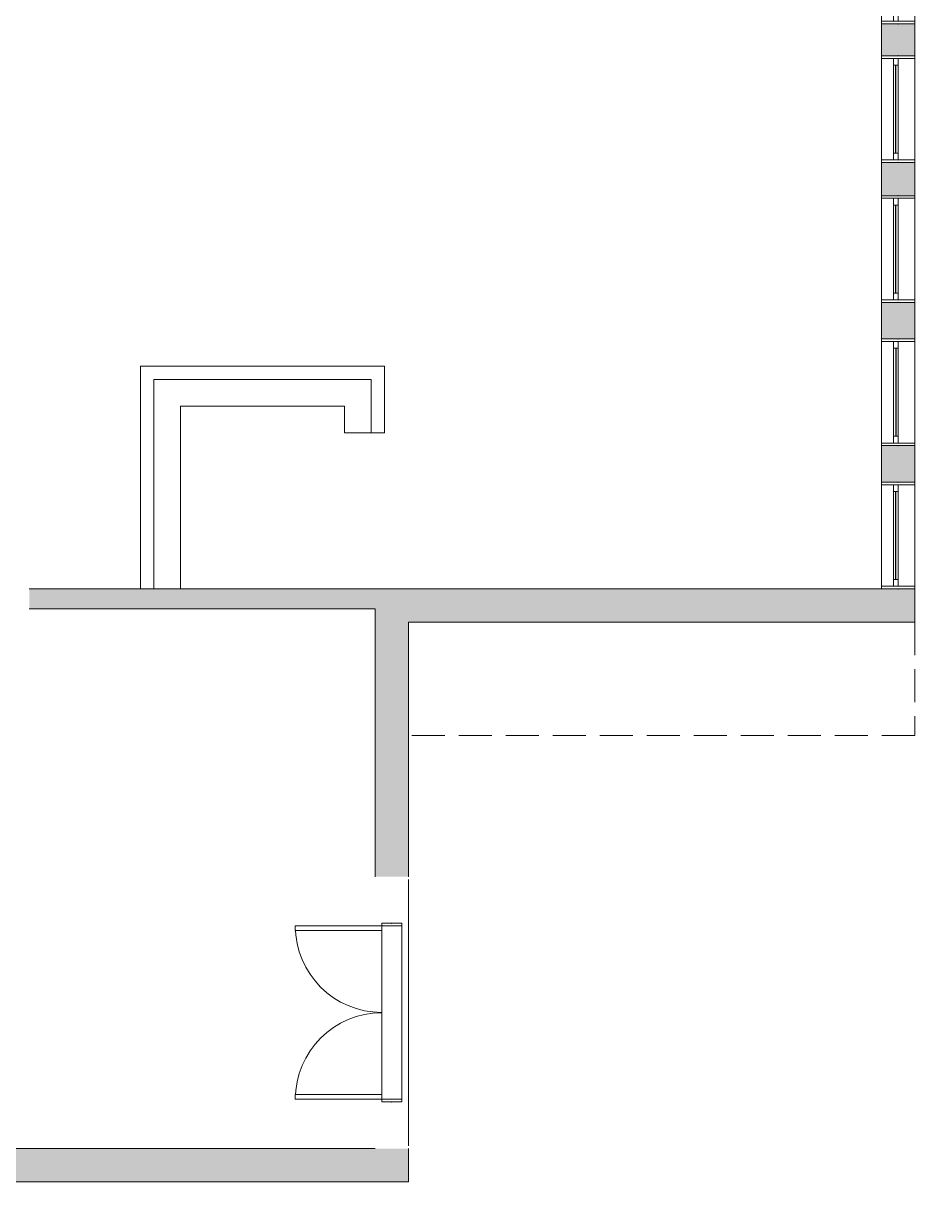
# Model space of a CAD drawing. Header units: metres. Extents: x 512 to 829, y -209 to 245.
# Drawn here: x 811.99 to 818.68, y -105.9 to -97.2 of the extents above; entities that cross this region are included whole.
import ezdxf

# ---------------------------------------------------------------- set-up
doc = ezdxf.new("R2010")
doc.units = ezdxf.units.M
doc.header["$LTSCALE"] = 0.508
doc.set_wipeout_variables(frame=1)
doc.header["$PDSIZE"] = -2
doc.linetypes.add('STYLE_02', pattern=[0.694425, 0.48607, -0.208355])
for name, color, linetype, lineweight in [('Hachura', 251, 'Continuous', 0), ('None', 7, 'Continuous', 5), ('NãoImprimir', 7, 'Continuous', 5), ('Peitoris', 2, 'Continuous', 5), ('Telhado-Princ', 7, 'Continuous', 5), ('TEXTO', 7, 'Continuous', 15)]:
    doc.layers.add(name, color=color, linetype=linetype, lineweight=lineweight)

# ---------------------------------------------------------------- blocks, each defined once
blk = doc.blocks.new('Grupo-1348')
at = {"layer": 'None', "color": 2, "linetype": 'Continuous', "lineweight": 0}
for p, q in [((-0.67, 0.075), (-0.67, -0.075)), ((0.67, 0.075), (0.67, -0.075))]:
    blk.add_line(p, q, dxfattribs=at)
blk = doc.blocks.new('Grupo-1349')
at = {"color": 2, "linetype": 'Continuous', "lineweight": 0}
for points in [[(-0.67, 0.075), (-0.65, 0.075), (-0.65, -0.075), (-0.67, -0.075)], [(0.65, 0.075), (0.67, 0.075), (0.67, -0.075), (0.65, -0.075)]]:
    blk.add_wipeout(points, dxfattribs=at).dxf.layer = 'None'
at = {"layer": 'None', "color": 2, "linetype": 'Continuous', "lineweight": 0}
for points in [[(-0.67, 0.075), (-0.65, 0.075), (-0.65, -0.075), (-0.67, -0.075)], [(0.65, 0.075), (0.67, 0.075), (0.67, -0.075), (0.65, -0.075)]]:
    blk.add_lwpolyline(points, close=True, dxfattribs=at)
blk = doc.blocks.new('Grupo-1350')
at = {"layer": 'None', "color": 2}
blk.add_blockref('Grupo-1348', (0, 0), dxfattribs=at)
blk.add_blockref('Grupo-1349', (0, 0), dxfattribs=at)
at = {"layer": 'None', "color": 2, "linetype": 'Continuous', "lineweight": 0}
for p, q in [((-0.67, 0.075), (-0.65, 0.075)), ((-0.65, 0.075), (-0.65, -0.075)), ((0.67, 0.075), (0.65, 0.075)), ((0.65, 0.075), (0.65, -0.075)), ((-0.67, -0.075), (-0.65, -0.075)), ((0.67, -0.075), (0.65, -0.075))]:
    blk.add_line(p, q, dxfattribs=at)
blk = doc.blocks.new('Grupo-1351')
at = {"layer": 'None', "color": 2, "linetype": 'Continuous', "lineweight": 0}
blk.add_arc((-0.65, 0.075), 0.6488, 0, 90, dxfattribs=at)
blk = doc.blocks.new('Grupo-1352')
at = {"color": 2, "linetype": 'Continuous', "lineweight": 0}
blk.add_wipeout([(-0.65, 0.075), (-0.65, 0.72375), (-0.615, 0.72375), (-0.615, 0.075)], dxfattribs=at).dxf.layer = 'None'
at = {"layer": 'None', "color": 2, "linetype": 'Continuous', "lineweight": 0}
blk.add_lwpolyline([(-0.65, 0.075), (-0.65, 0.72375), (-0.615, 0.72375), (-0.615, 0.075)], close=True, dxfattribs=at)
blk = doc.blocks.new('Grupo-1353')
at = {"layer": 'None', "color": 2}
blk.add_blockref('Grupo-1352', (0, 0), dxfattribs=at)
at = {"layer": 'None', "color": 2, "linetype": 'Continuous', "lineweight": 0}
for p, q in [((-0.65, 0.075), (-0.65, 0.72375)), ((-0.65, 0.72375), (-0.615, 0.72375)), ((-0.615, 0.075), (-0.615, 0.72375)), ((-0.65, 0.075), (-0.615, 0.075))]:
    blk.add_line(p, q, dxfattribs=at)
blk = doc.blocks.new('Grupo-1354')
at = {"layer": 'Peitoris', "color": 2}
blk.add_blockref('Grupo-1353', (0, 0), dxfattribs=at)
blk = doc.blocks.new('Grupo-1355')
at = {"layer": 'None', "color": 2, "linetype": 'Continuous', "lineweight": 0}
blk.add_arc((0.65, 0.075), 0.6488, 90, 180, dxfattribs=at)
blk = doc.blocks.new('Grupo-1356')
at = {"color": 2, "linetype": 'Continuous', "lineweight": 0}
blk.add_wipeout([(0.65, 0.72375), (0.65, 0.075), (0.615, 0.075), (0.615, 0.72375)], dxfattribs=at).dxf.layer = 'None'
at = {"layer": 'None', "color": 2, "linetype": 'Continuous', "lineweight": 0}
blk.add_lwpolyline([(0.65, 0.72375), (0.65, 0.075), (0.615, 0.075), (0.615, 0.72375)], close=True, dxfattribs=at)
blk = doc.blocks.new('Grupo-1357')
at = {"layer": 'None', "color": 2}
blk.add_blockref('Grupo-1356', (0, 0), dxfattribs=at)
at = {"layer": 'None', "color": 2, "linetype": 'Continuous', "lineweight": 0}
for p, q in [((0.615, 0.72375), (0.615, 0.075)), ((0.65, 0.72375), (0.615, 0.72375)), ((0.65, 0.72375), (0.65, 0.075)), ((0.65, 0.075), (0.615, 0.075))]:
    blk.add_line(p, q, dxfattribs=at)
blk = doc.blocks.new('Grupo-1358')
at = {"layer": 'Peitoris', "color": 2}
blk.add_blockref('Grupo-1357', (0, 0), dxfattribs=at)
blk = doc.blocks.new('Grupo-1359')
at = {"layer": 'None', "color": 2, "linetype": 'Continuous', "lineweight": 0}
for p, q in [((0.67, 0.075), (-0.67, 0.075)), ((0.67, -0.075), (-0.67, -0.075))]:
    blk.add_line(p, q, dxfattribs=at)
blk = doc.blocks.new('Door (2D)-37')
at = {"layer": 'None', "color": 2}
blk.add_blockref('Grupo-1350', (0, 0), dxfattribs=at)
at = {"layer": 'NãoImprimir', "color": 2, "linetype": 'Continuous', "lineweight": 0}
for p in [(-0.67, 0), (0.67, 0)]:
    blk.add_point(p, dxfattribs=at)
at = {"layer": 'Peitoris', "color": 2}
for name in ['Grupo-1351', 'Grupo-1355']:
    blk.add_blockref(name, (0, 0), dxfattribs=at)
at = {"layer": 'None', "color": 2}
for name in ['Grupo-1354', 'Grupo-1358']:
    blk.add_blockref(name, (0, 0), dxfattribs=at)
at = {"color": 7, "linetype": 'Continuous', "lineweight": 0}
blk.add_wipeout([(-0.02625, 0.0375), (-0.02625, 0.04), (-0.00125, 0.04), (-0.00125, 0.075), (0.00125, 0.075), (0.00125, 0.04), (0.02625, 0.04), (0.02625, 0.0375)], dxfattribs=at).dxf.layer = 'None'
at = {"layer": 'Telhado-Princ', "color": 2}
blk.add_blockref('Grupo-1359', (0, 0), dxfattribs=at)
blk = doc.blocks.new('Grupo-1234')
at = {"color": 7, "linetype": 'Continuous', "lineweight": 5}
for points in [[(-0.4, 0.125), (-0.38095, 0.125), (-0.38095, -0.125), (-0.4, -0.125)], [(0.38095, 0.125), (0.4, 0.125), (0.4, -0.125), (0.38095, -0.125)]]:
    blk.add_wipeout(points, dxfattribs=at).dxf.layer = 'None'
at = {"layer": 'None', "color": 7, "linetype": 'Continuous', "lineweight": 5}
for points in [[(-0.4, 0.125), (-0.38095, 0.125), (-0.38095, -0.125), (-0.4, -0.125)], [(0.38095, 0.125), (0.4, 0.125), (0.4, -0.125), (0.38095, -0.125)]]:
    blk.add_lwpolyline(points, close=True, dxfattribs=at)
blk = doc.blocks.new('Grupo-1235')
at = {"layer": 'None', "color": 7}
blk.add_blockref('Grupo-1234', (0, 0), dxfattribs=at)
at = {"layer": 'None', "color": 7, "linetype": 'Continuous', "lineweight": 5}
for p, q in [((-0.4, 0.125), (-0.38095, 0.125)), ((-0.38095, 0.125), (-0.38095, -0.125)), ((0.4, 0.125), (0.38095, 0.125)), ((0.38095, 0.125), (0.38095, -0.125)), ((-0.4, -0.125), (-0.38095, -0.125)), ((0.4, -0.125), (0.38095, -0.125))]:
    blk.add_line(p, q, dxfattribs=at)
blk = doc.blocks.new('Grupo-1236')
at = {"layer": 'None', "color": 7, "linetype": 'Continuous', "lineweight": 5}
for p, q in [((-0.38095, 0.034925), (-0.38095, 0)), ((0.38095, 0.034925), (0.38095, 0))]:
    blk.add_line(p, q, dxfattribs=at)
blk = doc.blocks.new('Grupo-1237')
at = {"color": 7, "linetype": 'Continuous', "lineweight": 5}
for points in [[(-0.38095, 0.034925), (-0.33015, 0.034925), (-0.33015, 0), (-0.38095, 0)], [(0.33015, 0.034925), (0.38095, 0.034925), (0.38095, 0), (0.33015, 0)]]:
    blk.add_wipeout(points, dxfattribs=at).dxf.layer = 'None'
at = {"layer": 'None', "color": 7, "linetype": 'Continuous', "lineweight": 5}
for points in [[(-0.38095, 0.034925), (-0.33015, 0.034925), (-0.33015, 0), (-0.38095, 0)], [(0.33015, 0.034925), (0.38095, 0.034925), (0.38095, 0), (0.33015, 0)]]:
    blk.add_lwpolyline(points, close=True, dxfattribs=at)
blk = doc.blocks.new('Grupo-1238')
at = {"layer": 'None', "color": 7}
blk.add_blockref('Grupo-1236', (0, 0), dxfattribs=at)
at = {"color": 7, "linetype": 'Continuous', "lineweight": 5}
blk.add_wipeout([(-0.33015, 0.034925), (0.33015, 0.034925), (0.33015, 0), (-0.33015, 0)], dxfattribs=at).dxf.layer = 'None'
at = {"layer": 'None', "color": 7, "linetype": 'Continuous', "lineweight": 5}
blk.add_lwpolyline([(-0.33015, 0.034925), (0.33015, 0.034925), (0.33015, 0), (-0.33015, 0)], close=True, dxfattribs=at)
at = {"layer": 'None', "color": 7}
blk.add_blockref('Grupo-1237', (0, 0), dxfattribs=at)
at = {"layer": 'None', "color": 7, "linetype": 'Continuous', "lineweight": 5}
for p, q in [((-0.38095, 0.034925), (-0.33015, 0.034925)), ((-0.38095, 0), (-0.33015, 0)), ((-0.33015, 0.034925), (-0.33015, 0)), ((0.38095, 0.034925), (0.33015, 0.034925)), ((0.33015, 0.034925), (0.33015, 0)), ((0.38095, 0), (0.33015, 0))]:
    blk.add_line(p, q, dxfattribs=at)
blk = doc.blocks.new('Grupo-1239')
at = {"color": 7, "linetype": 'Continuous', "lineweight": 9}
blk.add_wipeout([(-0.3301, 0.0181), (0.3301, 0.0181), (0.3301, 0.0168), (-0.3301, 0.0168)], dxfattribs=at).dxf.layer = 'None'
blk = doc.blocks.new('Grupo-1240')
at = {"layer": 'None', "color": 7}
blk.add_blockref('Grupo-1239', (0, 0), dxfattribs=at)
at = {"layer": 'None', "color": 7, "linetype": 'Continuous', "lineweight": 25}
for p, q in [((-0.3301, 0.0181), (0.3301, 0.0181)), ((-0.3301, 0.0168), (0.3301, 0.0168))]:
    blk.add_line(p, q, dxfattribs=at)
blk = doc.blocks.new('Grupo-1241')
at = {"layer": 'None', "color": 7, "linetype": 'Continuous', "lineweight": 20}
for p, q in [((0.4, 0.125), (-0.4, 0.125)), ((0.4, -0.125), (-0.4, -0.125))]:
    blk.add_line(p, q, dxfattribs=at)
blk = doc.blocks.new('Window (2D)-128')
at = {"color": 7, "linetype": 'Continuous', "lineweight": 5}
blk.add_wipeout([(-0.4, 0.125), (0.4, 0.125), (0.4, -0.125), (-0.4, -0.125)], dxfattribs=at).dxf.layer = 'None'
at = {"layer": 'None', "color": 7}
blk.add_blockref('Grupo-1235', (0, 0), dxfattribs=at)
at = {"layer": 'None', "color": 7, "linetype": 'Continuous', "lineweight": 5}
for p, q in [((-0.4, 0.125), (0.4, 0.125)), ((-0.4, -0.125), (0.4, -0.125))]:
    blk.add_line(p, q, dxfattribs=at)
at = {"layer": 'NãoImprimir', "linetype": 'Continuous'}
for p in [(-0.4, 0), (0.4, 0)]:
    blk.add_point(p, dxfattribs=at)
at = {"layer": 'Peitoris'}
blk.add_blockref('Grupo-1238', (0, 0), dxfattribs=at)
blk.add_blockref('Grupo-1240', (0, 0), dxfattribs=at)
at = {"layer": 'Telhado-Princ'}
blk.add_blockref('Grupo-1241', (0, 0), dxfattribs=at)
blk = doc.blocks.new('Grupo-1242')
at = {"color": 7, "linetype": 'Continuous', "lineweight": 5}
for points in [[(-0.4, 0.125), (-0.38095, 0.125), (-0.38095, -0.125), (-0.4, -0.125)], [(0.38095, 0.125), (0.4, 0.125), (0.4, -0.125), (0.38095, -0.125)]]:
    blk.add_wipeout(points, dxfattribs=at).dxf.layer = 'None'
at = {"layer": 'None', "color": 7, "linetype": 'Continuous', "lineweight": 5}
for points in [[(-0.4, 0.125), (-0.38095, 0.125), (-0.38095, -0.125), (-0.4, -0.125)], [(0.38095, 0.125), (0.4, 0.125), (0.4, -0.125), (0.38095, -0.125)]]:
    blk.add_lwpolyline(points, close=True, dxfattribs=at)
blk = doc.blocks.new('Grupo-1243')
at = {"layer": 'None', "color": 7}
blk.add_blockref('Grupo-1242', (0, 0), dxfattribs=at)
at = {"layer": 'None', "color": 7, "linetype": 'Continuous', "lineweight": 5}
for p, q in [((-0.4, 0.125), (-0.38095, 0.125)), ((-0.38095, 0.125), (-0.38095, -0.125)), ((0.4, 0.125), (0.38095, 0.125)), ((0.38095, 0.125), (0.38095, -0.125)), ((-0.4, -0.125), (-0.38095, -0.125)), ((0.4, -0.125), (0.38095, -0.125))]:
    blk.add_line(p, q, dxfattribs=at)
blk = doc.blocks.new('Grupo-1244')
at = {"layer": 'None', "color": 7, "linetype": 'Continuous', "lineweight": 5}
for p, q in [((-0.38095, 0.034925), (-0.38095, 0)), ((0.38095, 0.034925), (0.38095, 0))]:
    blk.add_line(p, q, dxfattribs=at)
blk = doc.blocks.new('Grupo-1245')
at = {"color": 7, "linetype": 'Continuous', "lineweight": 5}
for points in [[(-0.38095, 0.034925), (-0.33015, 0.034925), (-0.33015, 0), (-0.38095, 0)], [(0.33015, 0.034925), (0.38095, 0.034925), (0.38095, 0), (0.33015, 0)]]:
    blk.add_wipeout(points, dxfattribs=at).dxf.layer = 'None'
at = {"layer": 'None', "color": 7, "linetype": 'Continuous', "lineweight": 5}
for points in [[(-0.38095, 0.034925), (-0.33015, 0.034925), (-0.33015, 0), (-0.38095, 0)], [(0.33015, 0.034925), (0.38095, 0.034925), (0.38095, 0), (0.33015, 0)]]:
    blk.add_lwpolyline(points, close=True, dxfattribs=at)
blk = doc.blocks.new('Grupo-1246')
at = {"layer": 'None', "color": 7}
blk.add_blockref('Grupo-1244', (0, 0), dxfattribs=at)
at = {"color": 7, "linetype": 'Continuous', "lineweight": 5}
blk.add_wipeout([(-0.33015, 0.034925), (0.33015, 0.034925), (0.33015, 0), (-0.33015, 0)], dxfattribs=at).dxf.layer = 'None'
at = {"layer": 'None', "color": 7, "linetype": 'Continuous', "lineweight": 5}
blk.add_lwpolyline([(-0.33015, 0.034925), (0.33015, 0.034925), (0.33015, 0), (-0.33015, 0)], close=True, dxfattribs=at)
at = {"layer": 'None', "color": 7}
blk.add_blockref('Grupo-1245', (0, 0), dxfattribs=at)
at = {"layer": 'None', "color": 7, "linetype": 'Continuous', "lineweight": 5}
for p, q in [((-0.38095, 0.034925), (-0.33015, 0.034925)), ((-0.38095, 0), (-0.33015, 0)), ((-0.33015, 0.034925), (-0.33015, 0)), ((0.38095, 0.034925), (0.33015, 0.034925)), ((0.33015, 0.034925), (0.33015, 0)), ((0.38095, 0), (0.33015, 0))]:
    blk.add_line(p, q, dxfattribs=at)
blk = doc.blocks.new('Grupo-1247')
at = {"color": 7, "linetype": 'Continuous', "lineweight": 9}
blk.add_wipeout([(-0.3301, 0.0181), (0.3301, 0.0181), (0.3301, 0.0168), (-0.3301, 0.0168)], dxfattribs=at).dxf.layer = 'None'
blk = doc.blocks.new('Grupo-1248')
at = {"layer": 'None', "color": 7}
blk.add_blockref('Grupo-1247', (0, 0), dxfattribs=at)
at = {"layer": 'None', "color": 7, "linetype": 'Continuous', "lineweight": 25}
for p, q in [((-0.3301, 0.0181), (0.3301, 0.0181)), ((-0.3301, 0.0168), (0.3301, 0.0168))]:
    blk.add_line(p, q, dxfattribs=at)
blk = doc.blocks.new('Grupo-1249')
at = {"layer": 'None', "color": 7, "linetype": 'Continuous', "lineweight": 20}
for p, q in [((0.4, 0.125), (-0.4, 0.125)), ((0.4, -0.125), (-0.4, -0.125))]:
    blk.add_line(p, q, dxfattribs=at)
blk = doc.blocks.new('Window (2D)-129')
at = {"color": 7, "linetype": 'Continuous', "lineweight": 5}
blk.add_wipeout([(-0.4, 0.125), (0.4, 0.125), (0.4, -0.125), (-0.4, -0.125)], dxfattribs=at).dxf.layer = 'None'
at = {"layer": 'None', "color": 7}
blk.add_blockref('Grupo-1243', (0, 0), dxfattribs=at)
at = {"layer": 'None', "color": 7, "linetype": 'Continuous', "lineweight": 5}
for p, q in [((-0.4, 0.125), (0.4, 0.125)), ((-0.4, -0.125), (0.4, -0.125))]:
    blk.add_line(p, q, dxfattribs=at)
at = {"layer": 'NãoImprimir', "linetype": 'Continuous'}
for p in [(-0.4, 0), (0.4, 0)]:
    blk.add_point(p, dxfattribs=at)
at = {"layer": 'Peitoris'}
blk.add_blockref('Grupo-1246', (0, 0), dxfattribs=at)
blk.add_blockref('Grupo-1248', (0, 0), dxfattribs=at)
at = {"layer": 'Telhado-Princ'}
blk.add_blockref('Grupo-1249', (0, 0), dxfattribs=at)
blk = doc.blocks.new('Grupo-1250')
at = {"color": 7, "linetype": 'Continuous', "lineweight": 5}
for points in [[(-0.4, 0.125), (-0.38095, 0.125), (-0.38095, -0.125), (-0.4, -0.125)], [(0.38095, 0.125), (0.4, 0.125), (0.4, -0.125), (0.38095, -0.125)]]:
    blk.add_wipeout(points, dxfattribs=at).dxf.layer = 'None'
at = {"layer": 'None', "color": 7, "linetype": 'Continuous', "lineweight": 5}
for points in [[(-0.4, 0.125), (-0.38095, 0.125), (-0.38095, -0.125), (-0.4, -0.125)], [(0.38095, 0.125), (0.4, 0.125), (0.4, -0.125), (0.38095, -0.125)]]:
    blk.add_lwpolyline(points, close=True, dxfattribs=at)
blk = doc.blocks.new('Grupo-1251')
at = {"layer": 'None', "color": 7}
blk.add_blockref('Grupo-1250', (0, 0), dxfattribs=at)
at = {"layer": 'None', "color": 7, "linetype": 'Continuous', "lineweight": 5}
for p, q in [((-0.4, 0.125), (-0.38095, 0.125)), ((-0.38095, 0.125), (-0.38095, -0.125)), ((0.4, 0.125), (0.38095, 0.125)), ((0.38095, 0.125), (0.38095, -0.125)), ((-0.4, -0.125), (-0.38095, -0.125)), ((0.4, -0.125), (0.38095, -0.125))]:
    blk.add_line(p, q, dxfattribs=at)
blk = doc.blocks.new('Grupo-1252')
at = {"layer": 'None', "color": 7, "linetype": 'Continuous', "lineweight": 5}
for p, q in [((-0.38095, 0.034925), (-0.38095, 0)), ((0.38095, 0.034925), (0.38095, 0))]:
    blk.add_line(p, q, dxfattribs=at)
blk = doc.blocks.new('Grupo-1253')
at = {"color": 7, "linetype": 'Continuous', "lineweight": 5}
for points in [[(-0.38095, 0.034925), (-0.33015, 0.034925), (-0.33015, 0), (-0.38095, 0)], [(0.33015, 0.034925), (0.38095, 0.034925), (0.38095, 0), (0.33015, 0)]]:
    blk.add_wipeout(points, dxfattribs=at).dxf.layer = 'None'
at = {"layer": 'None', "color": 7, "linetype": 'Continuous', "lineweight": 5}
for points in [[(-0.38095, 0.034925), (-0.33015, 0.034925), (-0.33015, 0), (-0.38095, 0)], [(0.33015, 0.034925), (0.38095, 0.034925), (0.38095, 0), (0.33015, 0)]]:
    blk.add_lwpolyline(points, close=True, dxfattribs=at)
blk = doc.blocks.new('Grupo-1254')
at = {"layer": 'None', "color": 7}
blk.add_blockref('Grupo-1252', (0, 0), dxfattribs=at)
at = {"color": 7, "linetype": 'Continuous', "lineweight": 5}
blk.add_wipeout([(-0.33015, 0.034925), (0.33015, 0.034925), (0.33015, 0), (-0.33015, 0)], dxfattribs=at).dxf.layer = 'None'
at = {"layer": 'None', "color": 7, "linetype": 'Continuous', "lineweight": 5}
blk.add_lwpolyline([(-0.33015, 0.034925), (0.33015, 0.034925), (0.33015, 0), (-0.33015, 0)], close=True, dxfattribs=at)
at = {"layer": 'None', "color": 7}
blk.add_blockref('Grupo-1253', (0, 0), dxfattribs=at)
at = {"layer": 'None', "color": 7, "linetype": 'Continuous', "lineweight": 5}
for p, q in [((-0.38095, 0.034925), (-0.33015, 0.034925)), ((-0.38095, 0), (-0.33015, 0)), ((-0.33015, 0.034925), (-0.33015, 0)), ((0.38095, 0.034925), (0.33015, 0.034925)), ((0.33015, 0.034925), (0.33015, 0)), ((0.38095, 0), (0.33015, 0))]:
    blk.add_line(p, q, dxfattribs=at)
blk = doc.blocks.new('Grupo-1255')
at = {"color": 7, "linetype": 'Continuous', "lineweight": 9}
blk.add_wipeout([(-0.3301, 0.0181), (0.3301, 0.0181), (0.3301, 0.0168), (-0.3301, 0.0168)], dxfattribs=at).dxf.layer = 'None'
blk = doc.blocks.new('Grupo-1256')
at = {"layer": 'None', "color": 7}
blk.add_blockref('Grupo-1255', (0, 0), dxfattribs=at)
at = {"layer": 'None', "color": 7, "linetype": 'Continuous', "lineweight": 25}
for p, q in [((-0.3301, 0.0181), (0.3301, 0.0181)), ((-0.3301, 0.0168), (0.3301, 0.0168))]:
    blk.add_line(p, q, dxfattribs=at)
blk = doc.blocks.new('Grupo-1257')
at = {"layer": 'None', "color": 7, "linetype": 'Continuous', "lineweight": 20}
for p, q in [((0.4, 0.125), (-0.4, 0.125)), ((0.4, -0.125), (-0.4, -0.125))]:
    blk.add_line(p, q, dxfattribs=at)
blk = doc.blocks.new('Window (2D)-130')
at = {"color": 7, "linetype": 'Continuous', "lineweight": 5}
blk.add_wipeout([(-0.4, 0.125), (0.4, 0.125), (0.4, -0.125), (-0.4, -0.125)], dxfattribs=at).dxf.layer = 'None'
at = {"layer": 'None', "color": 7}
blk.add_blockref('Grupo-1251', (0, 0), dxfattribs=at)
at = {"layer": 'None', "color": 7, "linetype": 'Continuous', "lineweight": 5}
for p, q in [((-0.4, 0.125), (0.4, 0.125)), ((-0.4, -0.125), (0.4, -0.125))]:
    blk.add_line(p, q, dxfattribs=at)
at = {"layer": 'NãoImprimir', "linetype": 'Continuous'}
for p in [(-0.4, 0), (0.4, 0)]:
    blk.add_point(p, dxfattribs=at)
at = {"layer": 'Peitoris'}
blk.add_blockref('Grupo-1254', (0, 0), dxfattribs=at)
blk.add_blockref('Grupo-1256', (0, 0), dxfattribs=at)
at = {"layer": 'Telhado-Princ'}
blk.add_blockref('Grupo-1257', (0, 0), dxfattribs=at)
blk = doc.blocks.new('Grupo-1258')
at = {"color": 7, "linetype": 'Continuous', "lineweight": 5}
for points in [[(-0.4, 0.125), (-0.38095, 0.125), (-0.38095, -0.125), (-0.4, -0.125)], [(0.38095, 0.125), (0.4, 0.125), (0.4, -0.125), (0.38095, -0.125)]]:
    blk.add_wipeout(points, dxfattribs=at).dxf.layer = 'None'
at = {"layer": 'None', "color": 7, "linetype": 'Continuous', "lineweight": 5}
for points in [[(-0.4, 0.125), (-0.38095, 0.125), (-0.38095, -0.125), (-0.4, -0.125)], [(0.38095, 0.125), (0.4, 0.125), (0.4, -0.125), (0.38095, -0.125)]]:
    blk.add_lwpolyline(points, close=True, dxfattribs=at)
blk = doc.blocks.new('Grupo-1259')
at = {"layer": 'None', "color": 7}
blk.add_blockref('Grupo-1258', (0, 0), dxfattribs=at)
at = {"layer": 'None', "color": 7, "linetype": 'Continuous', "lineweight": 5}
for p, q in [((-0.4, 0.125), (-0.38095, 0.125)), ((-0.38095, 0.125), (-0.38095, -0.125)), ((0.4, 0.125), (0.38095, 0.125)), ((0.38095, 0.125), (0.38095, -0.125)), ((-0.4, -0.125), (-0.38095, -0.125)), ((0.4, -0.125), (0.38095, -0.125))]:
    blk.add_line(p, q, dxfattribs=at)
blk = doc.blocks.new('Grupo-1260')
at = {"layer": 'None', "color": 7, "linetype": 'Continuous', "lineweight": 5}
for p, q in [((-0.38095, 0.034925), (-0.38095, 0)), ((0.38095, 0.034925), (0.38095, 0))]:
    blk.add_line(p, q, dxfattribs=at)
blk = doc.blocks.new('Grupo-1261')
at = {"color": 7, "linetype": 'Continuous', "lineweight": 5}
for points in [[(-0.38095, 0.034925), (-0.33015, 0.034925), (-0.33015, 0), (-0.38095, 0)], [(0.33015, 0.034925), (0.38095, 0.034925), (0.38095, 0), (0.33015, 0)]]:
    blk.add_wipeout(points, dxfattribs=at).dxf.layer = 'None'
at = {"layer": 'None', "color": 7, "linetype": 'Continuous', "lineweight": 5}
for points in [[(-0.38095, 0.034925), (-0.33015, 0.034925), (-0.33015, 0), (-0.38095, 0)], [(0.33015, 0.034925), (0.38095, 0.034925), (0.38095, 0), (0.33015, 0)]]:
    blk.add_lwpolyline(points, close=True, dxfattribs=at)
blk = doc.blocks.new('Grupo-1262')
at = {"layer": 'None', "color": 7}
blk.add_blockref('Grupo-1260', (0, 0), dxfattribs=at)
at = {"color": 7, "linetype": 'Continuous', "lineweight": 5}
blk.add_wipeout([(-0.33015, 0.034925), (0.33015, 0.034925), (0.33015, 0), (-0.33015, 0)], dxfattribs=at).dxf.layer = 'None'
at = {"layer": 'None', "color": 7, "linetype": 'Continuous', "lineweight": 5}
blk.add_lwpolyline([(-0.33015, 0.034925), (0.33015, 0.034925), (0.33015, 0), (-0.33015, 0)], close=True, dxfattribs=at)
at = {"layer": 'None', "color": 7}
blk.add_blockref('Grupo-1261', (0, 0), dxfattribs=at)
at = {"layer": 'None', "color": 7, "linetype": 'Continuous', "lineweight": 5}
for p, q in [((-0.38095, 0.034925), (-0.33015, 0.034925)), ((-0.38095, 0), (-0.33015, 0)), ((-0.33015, 0.034925), (-0.33015, 0)), ((0.38095, 0.034925), (0.33015, 0.034925)), ((0.33015, 0.034925), (0.33015, 0)), ((0.38095, 0), (0.33015, 0))]:
    blk.add_line(p, q, dxfattribs=at)
blk = doc.blocks.new('Grupo-1263')
at = {"color": 7, "linetype": 'Continuous', "lineweight": 9}
blk.add_wipeout([(-0.3301, 0.0181), (0.3301, 0.0181), (0.3301, 0.0168), (-0.3301, 0.0168)], dxfattribs=at).dxf.layer = 'None'
blk = doc.blocks.new('Grupo-1264')
at = {"layer": 'None', "color": 7}
blk.add_blockref('Grupo-1263', (0, 0), dxfattribs=at)
at = {"layer": 'None', "color": 7, "linetype": 'Continuous', "lineweight": 25}
for p, q in [((-0.3301, 0.0181), (0.3301, 0.0181)), ((-0.3301, 0.0168), (0.3301, 0.0168))]:
    blk.add_line(p, q, dxfattribs=at)
blk = doc.blocks.new('Grupo-1265')
at = {"layer": 'None', "color": 7, "linetype": 'Continuous', "lineweight": 20}
for p, q in [((0.4, 0.125), (-0.4, 0.125)), ((0.4, -0.125), (-0.4, -0.125))]:
    blk.add_line(p, q, dxfattribs=at)
blk = doc.blocks.new('Window (2D)-131')
at = {"color": 7, "linetype": 'Continuous', "lineweight": 5}
blk.add_wipeout([(-0.4, 0.125), (0.4, 0.125), (0.4, -0.125), (-0.4, -0.125)], dxfattribs=at).dxf.layer = 'None'
at = {"layer": 'None', "color": 7}
blk.add_blockref('Grupo-1259', (0, 0), dxfattribs=at)
at = {"layer": 'None', "color": 7, "linetype": 'Continuous', "lineweight": 5}
for p, q in [((-0.4, 0.125), (0.4, 0.125)), ((-0.4, -0.125), (0.4, -0.125))]:
    blk.add_line(p, q, dxfattribs=at)
at = {"layer": 'NãoImprimir', "linetype": 'Continuous'}
for p in [(-0.4, 0), (0.4, 0)]:
    blk.add_point(p, dxfattribs=at)
at = {"layer": 'Peitoris'}
blk.add_blockref('Grupo-1262', (0, 0), dxfattribs=at)
blk.add_blockref('Grupo-1264', (0, 0), dxfattribs=at)
at = {"layer": 'Telhado-Princ'}
blk.add_blockref('Grupo-1265', (0, 0), dxfattribs=at)
blk = doc.blocks.new('Grupo-1266')
at = {"color": 7, "linetype": 'Continuous', "lineweight": 5}
for points in [[(-0.4, 0.125), (-0.38095, 0.125), (-0.38095, -0.125), (-0.4, -0.125)], [(0.38095, 0.125), (0.4, 0.125), (0.4, -0.125), (0.38095, -0.125)]]:
    blk.add_wipeout(points, dxfattribs=at).dxf.layer = 'None'
at = {"layer": 'None', "color": 7, "linetype": 'Continuous', "lineweight": 5}
for points in [[(-0.4, 0.125), (-0.38095, 0.125), (-0.38095, -0.125), (-0.4, -0.125)], [(0.38095, 0.125), (0.4, 0.125), (0.4, -0.125), (0.38095, -0.125)]]:
    blk.add_lwpolyline(points, close=True, dxfattribs=at)
blk = doc.blocks.new('Grupo-1267')
at = {"layer": 'None', "color": 7}
blk.add_blockref('Grupo-1266', (0, 0), dxfattribs=at)
at = {"layer": 'None', "color": 7, "linetype": 'Continuous', "lineweight": 5}
for p, q in [((-0.4, 0.125), (-0.38095, 0.125)), ((-0.38095, 0.125), (-0.38095, -0.125)), ((0.4, 0.125), (0.38095, 0.125)), ((0.38095, 0.125), (0.38095, -0.125)), ((-0.4, -0.125), (-0.38095, -0.125)), ((0.4, -0.125), (0.38095, -0.125))]:
    blk.add_line(p, q, dxfattribs=at)
blk = doc.blocks.new('Grupo-1268')
at = {"layer": 'None', "color": 7, "linetype": 'Continuous', "lineweight": 5}
for p, q in [((-0.38095, 0.034925), (-0.38095, 0)), ((0.38095, 0.034925), (0.38095, 0))]:
    blk.add_line(p, q, dxfattribs=at)
blk = doc.blocks.new('Grupo-1269')
at = {"color": 7, "linetype": 'Continuous', "lineweight": 5}
for points in [[(-0.38095, 0.034925), (-0.33015, 0.034925), (-0.33015, 0), (-0.38095, 0)], [(0.33015, 0.034925), (0.38095, 0.034925), (0.38095, 0), (0.33015, 0)]]:
    blk.add_wipeout(points, dxfattribs=at).dxf.layer = 'None'
at = {"layer": 'None', "color": 7, "linetype": 'Continuous', "lineweight": 5}
for points in [[(-0.38095, 0.034925), (-0.33015, 0.034925), (-0.33015, 0), (-0.38095, 0)], [(0.33015, 0.034925), (0.38095, 0.034925), (0.38095, 0), (0.33015, 0)]]:
    blk.add_lwpolyline(points, close=True, dxfattribs=at)
blk = doc.blocks.new('Grupo-1270')
at = {"layer": 'None', "color": 7}
blk.add_blockref('Grupo-1268', (0, 0), dxfattribs=at)
at = {"color": 7, "linetype": 'Continuous', "lineweight": 5}
blk.add_wipeout([(-0.33015, 0.034925), (0.33015, 0.034925), (0.33015, 0), (-0.33015, 0)], dxfattribs=at).dxf.layer = 'None'
at = {"layer": 'None', "color": 7, "linetype": 'Continuous', "lineweight": 5}
blk.add_lwpolyline([(-0.33015, 0.034925), (0.33015, 0.034925), (0.33015, 0), (-0.33015, 0)], close=True, dxfattribs=at)
at = {"layer": 'None', "color": 7}
blk.add_blockref('Grupo-1269', (0, 0), dxfattribs=at)
at = {"layer": 'None', "color": 7, "linetype": 'Continuous', "lineweight": 5}
for p, q in [((-0.38095, 0.034925), (-0.33015, 0.034925)), ((-0.38095, 0), (-0.33015, 0)), ((-0.33015, 0.034925), (-0.33015, 0)), ((0.38095, 0.034925), (0.33015, 0.034925)), ((0.33015, 0.034925), (0.33015, 0)), ((0.38095, 0), (0.33015, 0))]:
    blk.add_line(p, q, dxfattribs=at)
blk = doc.blocks.new('Grupo-1271')
at = {"color": 7, "linetype": 'Continuous', "lineweight": 9}
blk.add_wipeout([(-0.3301, 0.0181), (0.3301, 0.0181), (0.3301, 0.0168), (-0.3301, 0.0168)], dxfattribs=at).dxf.layer = 'None'
blk = doc.blocks.new('Grupo-1272')
at = {"layer": 'None', "color": 7}
blk.add_blockref('Grupo-1271', (0, 0), dxfattribs=at)
at = {"layer": 'None', "color": 7, "linetype": 'Continuous', "lineweight": 25}
for p, q in [((-0.3301, 0.0181), (0.3301, 0.0181)), ((-0.3301, 0.0168), (0.3301, 0.0168))]:
    blk.add_line(p, q, dxfattribs=at)
blk = doc.blocks.new('Grupo-1273')
at = {"layer": 'None', "color": 7, "linetype": 'Continuous', "lineweight": 20}
for p, q in [((0.4, 0.125), (-0.4, 0.125)), ((0.4, -0.125), (-0.4, -0.125))]:
    blk.add_line(p, q, dxfattribs=at)
blk = doc.blocks.new('Window (2D)-132')
at = {"color": 7, "linetype": 'Continuous', "lineweight": 5}
blk.add_wipeout([(-0.4, 0.125), (0.4, 0.125), (0.4, -0.125), (-0.4, -0.125)], dxfattribs=at).dxf.layer = 'None'
at = {"layer": 'None', "color": 7}
blk.add_blockref('Grupo-1267', (0, 0), dxfattribs=at)
at = {"layer": 'None', "color": 7, "linetype": 'Continuous', "lineweight": 5}
for p, q in [((-0.4, 0.125), (0.4, 0.125)), ((-0.4, -0.125), (0.4, -0.125))]:
    blk.add_line(p, q, dxfattribs=at)
at = {"layer": 'NãoImprimir', "linetype": 'Continuous'}
for p in [(-0.4, 0), (0.4, 0)]:
    blk.add_point(p, dxfattribs=at)
at = {"layer": 'Peitoris'}
blk.add_blockref('Grupo-1270', (0, 0), dxfattribs=at)
blk.add_blockref('Grupo-1272', (0, 0), dxfattribs=at)
at = {"layer": 'Telhado-Princ'}
blk.add_blockref('Grupo-1273', (0, 0), dxfattribs=at)

msp = doc.modelspace()

# ---------------------------------------------------------------- linework, layer by layer
at = {"layer": 'Hachura', "color": 8, "linetype": 'Continuous', "lineweight": 0}
for points in [[(818.6796, -97.4492), (818.4296, -97.4492), (818.6796, -97.2092), (818.4296, -97.2092)], [(818.6796, -98.4992), (818.4296, -98.4992), (818.6796, -98.2492), (818.4296, -98.2492)], [(818.6796, -99.5742), (818.4296, -99.5742), (818.6796, -99.2992), (818.4296, -99.2992)], [(818.6796, -100.6492), (818.4296, -100.6492), (818.6796, -100.3742), (818.4296, -100.3742)], [(814.6296, -101.4492), (814.6296, -101.5992), (812.0336, -101.4492), (812.0336, -101.5992)], [(814.8796, -103.6092), (814.8796, -101.6992), (814.6296, -103.6092), (814.6296, -101.4492)], [(818.6796, -101.6992), (818.4296, -101.4492), (818.6796, -101.4492), (818.4296, -101.4492)], [(814.6296, -105.6492), (814.8796, -105.8992), (806.9296, -105.6492), (806.6796, -105.8992)], [(814.6296, -105.6492), (814.8796, -105.6492), (814.6296, -105.6492), (814.8796, -105.8992)]]:
    msp.add_solid(points, dxfattribs=at)
at = {"layer": 'None', "color": 7, "linetype": 'Continuous', "lineweight": 18}
for p, q in [((818.4296, -97.4492), (818.4296, -97.2092)), ((818.6796, -97.4492), (818.6796, -97.2092)), ((818.4296, -98.4992), (818.4296, -98.2492)), ((818.6796, -98.4992), (818.6796, -98.2492)), ((818.4296, -99.5742), (818.4296, -99.2992)), ((818.6796, -99.5742), (818.6796, -99.2992)), ((818.4296, -100.6492), (818.4296, -100.3742)), ((818.6796, -100.6492), (818.6796, -100.3742)), ((814.6296, -101.4492), (812.0336, -101.4492)), ((818.6796, -101.6992), (818.6796, -101.4492)), ((814.6296, -101.5992), (812.0336, -101.5992)), ((814.6296, -101.5992), (814.6296, -103.6092)), ((814.8796, -101.6992), (814.8796, -103.6092)), ((818.6796, -101.6992), (814.8796, -101.6992)), ((814.6296, -105.6492), (809.2296, -105.6492)), ((814.8796, -105.6492), (814.8796, -105.8992)), ((814.8796, -105.8992), (806.6796, -105.8992))]:
    msp.add_line(p, q, dxfattribs=at)
at = {"layer": 'None', "linetype": 'Continuous', "lineweight": 0}
for p, q in [((812.8696, -101.4492), (812.8696, -99.7792)), ((812.8696, -99.7792), (814.6996, -99.7792)), ((814.6996, -99.7792), (814.6996, -100.2792)), ((812.9696, -101.4492), (812.9696, -99.8792)), ((812.9696, -99.8792), (814.5996, -99.8792)), ((814.5996, -99.8792), (814.5996, -100.2792)), ((814.6996, -100.2792), (814.5996, -100.2792))]:
    msp.add_line(p, q, dxfattribs=at)
at = {"layer": 'None', "color": 7, "linetype": 'Continuous', "lineweight": 5}
msp.add_line((814.8796, -105.6292), (814.8796, -103.6292), dxfattribs=at)
at = {"layer": 'None', "color": 1, "linetype": 'Continuous', "lineweight": 0, "flags": 128}
msp.add_lwpolyline([(812.8696, -101.4492), (813.1696, -101.4492), (813.1696, -100.0792), (814.3996, -100.0792), (814.3996, -100.2792), (814.6996, -100.2792), (814.6996, -99.7792), (812.8696, -99.7792)], close=True, dxfattribs=at)
at = {"layer": 'None', "color": 7, "linetype": 'STYLE_02', "lineweight": 5}
msp.add_lwpolyline([(814.8796, -102.5492), (814.8796, -101.6992), (818.6796, -101.6992), (818.6796, -102.5492)], close=True, dxfattribs=at)

# ---------------------------------------------------------------- block references
at = {"layer": 'None', "color": 7, "lineweight": 0, "rotation": 90}
msp.add_blockref('Door (2D)-37', (814.7546, -104.6292), dxfattribs=at)

# ---------------------------------------------------------------- wipeouts: each hides what was drawn before it
at = {"color": 7, "linetype": 'Continuous', "lineweight": 18}
msp.add_wipeout([(813.1874, -98.1974), (813.2039, -98.2156), (813.2185, -98.2353), (813.2311, -98.2563), (813.2416, -98.2785), (813.2498, -98.3016), (813.2558, -98.3254), (813.2594, -98.3497), (813.2606, -98.3742), (813.2594, -98.3987), (813.2558, -98.423), (813.2498, -98.4468), (813.2416, -98.4699), (813.2311, -98.492), (813.2185, -98.5131), (813.2039, -98.5328), (813.1874, -98.551), (813.1692, -98.5674), (813.1495, -98.5821), (813.1284, -98.5947), (813.1063, -98.6052), (813.0832, -98.6134), (813.0594, -98.6194), (813.0351, -98.623), (813.0106, -98.6242), (812.9861, -98.623), (812.9618, -98.6194), (812.938, -98.6134), (812.9149, -98.6052), (812.8928, -98.5947), (812.8717, -98.5821), (812.852, -98.5674), (812.8338, -98.551), (812.8173, -98.5328), (812.8027, -98.5131), (812.7901, -98.492), (812.7796, -98.4699), (812.7714, -98.4468), (812.7654, -98.423), (812.7618, -98.3987), (812.7606, -98.3742), (812.7618, -98.3497), (812.7654, -98.3254), (812.7714, -98.3016), (812.7796, -98.2785), (812.7901, -98.2563), (812.8027, -98.2353), (812.8173, -98.2156), (812.8338, -98.1974), (812.852, -98.1809), (812.8717, -98.1663), (812.8928, -98.1537), (812.9149, -98.1432), (812.938, -98.1349), (812.9618, -98.129), (812.9861, -98.1254), (813.0106, -98.1242), (813.0351, -98.1254), (813.0594, -98.129), (813.0832, -98.1349), (813.1063, -98.1432), (813.1284, -98.1537), (813.1495, -98.1663), (813.1692, -98.1809)], dxfattribs=at).dxf.layer = 'TEXTO'

# ---------------------------------------------------------------- next in the draw order: block references
at = {"layer": 'None', "color": 7, "lineweight": 0, "rotation": 90}
for name, p in [('Window (2D)-128', (818.5546, -96.8092)), ('Window (2D)-129', (818.5546, -97.8492)), ('Window (2D)-130', (818.5546, -98.8992)), ('Window (2D)-132', (818.5546, -101.0492))]:
    msp.add_blockref(name, p, dxfattribs=at)
at = {"layer": 'None', "color": 7, "lineweight": 0, "xscale": -1, "rotation": 90}
msp.add_blockref('Window (2D)-131', (818.5546, -99.9742), dxfattribs=at)

# ---------------------------------------------------------------- next in the draw order: linework, layer by layer
at = {"layer": 'Hachura', "color": 8, "linetype": 'Continuous', "lineweight": 0}
msp.add_solid([(818.4296, -101.4492), (818.6796, -101.6992), (814.6296, -101.4492), (814.8796, -101.6992)], dxfattribs=at)
at = {"layer": 'None', "color": 7, "linetype": 'Continuous', "lineweight": 18}
msp.add_line((818.4296, -101.4492), (814.6296, -101.4492), dxfattribs=at)

doc.saveas('drawing.dxf')
